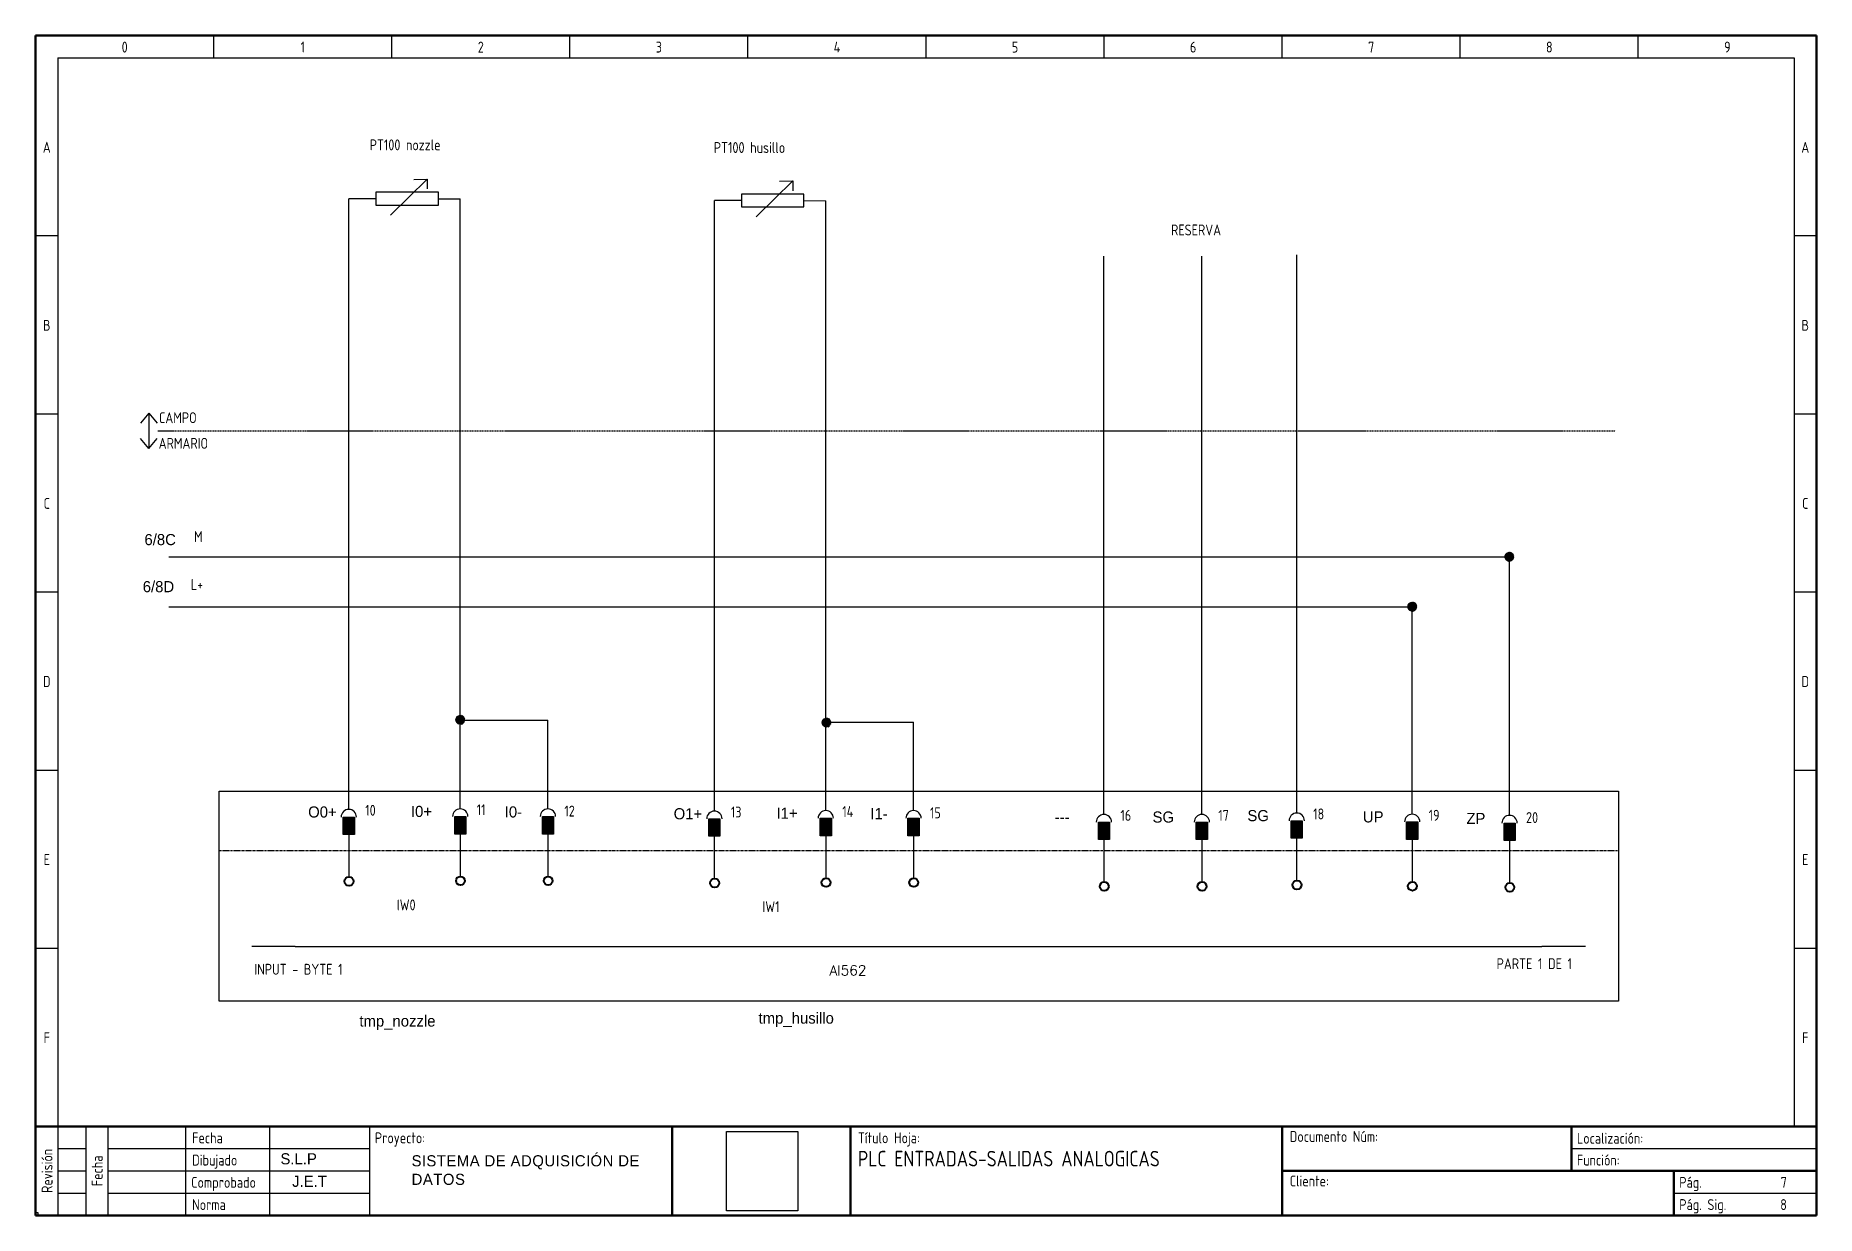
# Model space of a CAD drawing. Header units: millimetres. Extents: x 0 to 400, y 0 to 265.
import ezdxf
from ezdxf.enums import TextEntityAlignment as Align

# ---------------------------------------------------------------- set-up
doc = ezdxf.new("R2010")
doc.units = ezdxf.units.MM
for name, pattern in [('Caddy_Solid', [0]), ('SOS_MLINK', [0.375, 0.25, -0.125]), ('SOSED_PE', [0.75, 0.5, -0.125, 0, -0.125])]:
    doc.linetypes.add(name, pattern=pattern)
doc.layers.add('Caddy_1', color=7, linetype='Continuous', lineweight=25)
doc.styles.add('Caddy_Vectorfont1p', font='isocp___.ttf', dxfattribs={"width": 0.9})
doc.styles.add('LABEL', font='simplex.shx')
picture_1 = doc.add_image_def('image1.jpg', size_in_pixel=(300, 335))
picture_2 = doc.add_image_def('image2.jpg', size_in_pixel=(300, 335))

# ---------------------------------------------------------------- blocks, each defined once
blk = doc.blocks.new('Blk3')
at = {"layer": 'Caddy_1', "linetype": 'Caddy_Solid', "lineweight": 50}
for p, q in [((10, 30), (410, 30)), ((153, 30), (153, 10)), ((193, 30), (193, 10)), ((290, 30), (290, 10)), ((355, 20), (355, 30)), ((290, 20), (410, 20)), ((378, 10), (378, 20)), ((410, 10), (10, 10))]:
    blk.add_line(p, q, dxfattribs=at)
at = {"layer": 'Caddy_1', "linetype": 'Caddy_Solid', "lineweight": 25}
for p, q in [((10, 30), (15, 30)), ((15, 30), (15, 10)), ((21.25, 30), (21.25, 10)), ((26.25, 30), (26.25, 10)), ((43.75, 10), (43.75, 30)), ((62.5, 30), (62.5, 10)), ((85, 30), (85, 10)), ((15, 25), (21.25, 25)), ((26.25, 25), (85, 25)), ((355, 25), (410, 25)), ((15, 20), (21.25, 20)), ((26.25, 20), (85, 20)), ((15, 15), (21.25, 15)), ((26.25, 15), (85, 15)), ((378, 15), (410, 15))]:
    blk.add_line(p, q, dxfattribs=at)
at = {"layer": 'Caddy_1', "lineweight": 25, "style": 'Caddy_Vectorfont1p', "width": 0.9}
for s, p in [('Fecha', (45.15, 26.2)), ('Proyecto:', (86.2, 26.2)), ('Título Hoja:', (194.7, 26.2)), ('Documento Núm:', (291.7, 26.5)), ('Localización:', (356.2, 26.1)), ('Dibujado', (45.15, 21.2)), ('Función:', (356.2, 21.2)), ('Comprobado', (44.94, 16.2)), ('Cliente:', (291.7, 16.5)), ('Pág.', (379.2, 16.2)), ('Norma', (45.15, 11.2)), ('Pág. Sig.', (379.2, 11.2))]:
    blk.add_text(s, height=2.45, dxfattribs=at).set_placement(p)
for s, p in [('Revisión', (13.8, 20)), ('Fecha', (25.05, 20))]:
    blk.add_text(s, height=2.45, rotation=90, dxfattribs=at).set_placement(p, align=Align.CENTER)
blk = doc.blocks.new('Blk4')
at = {"layer": 'Caddy_1', "linetype": 'Caddy_Solid', "lineweight": 50}
for p, q in [((10, 10), (10, 275)), ((10, 275), (410, 275)), ((410, 275), (410, 10))]:
    blk.add_line(p, q, dxfattribs=at)
at = {"layer": 'Caddy_1', "linetype": 'Caddy_Solid', "lineweight": 25}
for p, q in [((50, 270), (50, 275)), ((90, 270), (90, 275)), ((130, 270), (130, 275)), ((170, 270), (170, 275)), ((210, 270), (210, 275)), ((250, 270), (250, 275)), ((290, 270), (290, 275)), ((330, 270), (330, 275)), ((370, 270), (370, 275)), ((15, 270), (15, 30)), ((15, 270), (405, 270)), ((405, 270), (405, 30)), ((15, 230), (10, 230)), ((410, 230), (405, 230)), ((15, 190), (10, 190)), ((410, 190), (405, 190)), ((15, 150), (10, 150)), ((410, 150), (405, 150)), ((10, 110), (15, 110)), ((405, 110), (410, 110)), ((10, 70), (15, 70)), ((405, 70), (410, 70))]:
    blk.add_line(p, q, dxfattribs=at)
at = {"layer": 'Caddy_1', "lineweight": 25, "style": 'Caddy_Vectorfont1p', "width": 0.9}
for s, p in [('0', (30, 271.2)), ('1', (70, 271.2)), ('2', (110, 271.2)), ('3', (150, 271.2)), ('4', (190, 271.2)), ('5', (230, 271.2)), ('6', (270, 271.2)), ('7', (310, 271.2)), ('8', (350, 271.2)), ('9', (390, 271.2)), ('A', (12.5, 248.7)), ('A', (407.5, 248.7)), ('B', (12.5, 208.7)), ('B', (407.5, 208.7)), ('C', (12.5, 168.7)), ('C', (407.5, 168.7)), ('D', (12.5, 128.7)), ('D', (407.5, 128.7)), ('E', (12.5, 88.7)), ('E', (407.5, 88.7)), ('F', (12.5, 48.7)), ('F', (407.5, 48.7))]:
    blk.add_text(s, height=2.45, dxfattribs=at).set_placement(p, align=Align.CENTER)

msp = doc.modelspace()

# ---------------------------------------------------------------- hatches: boundary and pattern name
at = {"linetype": 'Continuous'}
for points in [[(69.08, 89.41), (71.58, 89.41), (71.58, 85.48), (69.08, 85.48)], [(94.11, 89.53), (96.61, 89.53), (96.61, 85.6), (94.11, 85.6)], [(113.81, 89.53), (116.31, 89.53), (116.31, 85.6), (113.81, 85.6)], [(151.19, 89.01), (153.69, 89.01), (153.69, 85.08), (151.19, 85.08)], [(176.22, 89.13), (178.72, 89.13), (178.72, 85.2), (176.22, 85.2)], [(195.92, 89.13), (198.42, 89.13), (198.42, 85.2), (195.92, 85.2)], [(238.7, 88.27), (241.2, 88.27), (241.2, 84.34), (238.7, 84.34)], [(260.69, 88.27), (263.19, 88.27), (263.19, 84.34), (260.69, 84.34)], [(282, 88.59), (284.5, 88.59), (284.5, 84.67), (282, 84.67)], [(307.94, 88.31), (310.44, 88.31), (310.44, 84.38), (307.94, 84.38)], [(329.81, 88.07), (332.32, 88.07), (332.32, 84.14), (329.81, 84.14)]]:
    msp.add_hatch(color=256, dxfattribs=at).paths.add_polyline_path(points)
at = {"layer": 'Caddy_1'}
h = msp.add_hatch(dxfattribs=at)
h.set_pattern_fill('_USER', color=256, scale=0.1, angle=28.6479, style=0, double=1, pattern_type=0)
h.set_pattern_definition([(28.64789, (126.02188, -114.62153), (-0.047942554, 0.087758256), []), (118.64789, (126.02188, -114.62153), (-0.087758256, -0.047942554), [])])
edge = h.paths.add_edge_path(flags=0)
edge.add_arc((331.02, 147.88), 1, 0, 360)
h = msp.add_hatch(dxfattribs=at)
h.set_pattern_fill('_USER', color=256, scale=0.1, angle=28.6479, style=0, double=1, pattern_type=0)
h.set_pattern_definition([(28.64789, (104.2168, -125.80778), (-0.047942554, 0.087758256), []), (118.64789, (104.2168, -125.80778), (-0.087758256, -0.047942554), [])])
edge = h.paths.add_edge_path(flags=0)
edge.add_arc((309.22, 136.69), 1, 0, 360)
h = msp.add_hatch(dxfattribs=at)
h.set_pattern_fill('_USER', color=256, scale=0.1, angle=28.6479, style=0, double=1, pattern_type=0)
h.set_pattern_definition([(28.64789, (-109.62175, -151.23707), (-0.047942554, 0.087758256), []), (118.64789, (-109.62175, -151.23707), (-0.087758256, -0.047942554), [])])
edge = h.paths.add_edge_path(flags=0)
edge.add_arc((95.38, 111.26), 1, 0, 360)
h = msp.add_hatch(dxfattribs=at)
h.set_pattern_fill('_USER', color=256, scale=0.1, angle=28.6479, style=0, double=1, pattern_type=0)
h.set_pattern_definition([(28.64789, (-27.36961, -151.85551), (-0.047942554, 0.087758256), []), (118.64789, (-27.36961, -151.85551), (-0.087758256, -0.047942554), [])])
edge = h.paths.add_edge_path(flags=0)
edge.add_arc((177.63, 110.64), 1, 0, 360)

# ---------------------------------------------------------------- linework, layer by layer
at = {"color": 7}
for p, q in [((79.71, 224.6), (87.92, 232.7)), ((84.93, 232.6), (87.92, 232.7)), ((87.92, 232.7), (87.92, 232.7)), ((87.92, 232.7), (87.92, 230.49)), ((161.83, 224.2), (170.04, 232.3)), ((167.05, 232.21), (170.04, 232.3)), ((170.04, 232.3), (170.04, 232.3)), ((170.04, 232.3), (170.04, 230.09)), ((76.43, 228.3), (70.33, 228.28)), ((90.44, 228.3), (95.36, 228.26, 1)), ((158.55, 227.9), (152.44, 227.88)), ((172.56, 227.9), (177.47, 227.86, 1)), ((95.36, 111.14), (115.06, 111.14)), ((177.47, 110.74), (197.17, 110.74))]:
    msp.add_line(p, q, dxfattribs=at)
at = {"linetype": 'Continuous'}
for p, q in [((70.33, 95.3, 1), (70.33, 228.28, 1)), ((95.36, 95.42, 1), (95.36, 228.26, 1)), ((152.44, 94.9, 1), (152.44, 227.88, 1)), ((177.47, 95.02, 1), (177.47, 227.86, 1)), ((239.95, 94.16, 1), (239.95, 215.36, 1)), ((261.94, 94.16, 1), (261.94, 215.36, 1)), ((283.25, 94.49, 1), (283.25, 215.69, 1)), ((25.42, 180.12), (23.53, 177.85)), ((25.42, 180.12), (25.42, 172.2)), ((25.42, 180.12), (27.3, 177.85)), ((25.42, 172.18), (23.53, 174.45)), ((25.42, 172.18), (27.3, 174.45)), ((29.88, 147.88), (331.06, 147.88, 1)), ((331.06, 93.96, 1), (331.06, 147.88, 1)), ((29.88, 136.63), (309.19, 136.63, 1)), ((309.19, 94.2, 1), (309.19, 136.63, 1)), ((115.06, 95.42, 1), (115.06, 111.14, 1)), ((197.17, 95.02, 1), (197.17, 110.74, 1)), ((70.33, 91.13, 1), (70.33, 95.3, 1)), ((95.36, 91.25, 1), (95.36, 95.42, 1)), ((115.06, 91.25, 1), (115.06, 95.42, 1)), ((152.44, 90.73, 1), (152.44, 94.9, 1)), ((177.47, 90.85, 1), (177.47, 95.02, 1)), ((197.17, 90.85, 1), (197.17, 95.02, 1)), ((239.95, 89.99, 1), (239.95, 94.16, 1)), ((261.94, 89.99, 1), (261.94, 94.16, 1)), ((283.25, 90.31, 1), (283.25, 94.49, 1)), ((309.19, 90.03, 1), (309.19, 94.2, 1)), ((331.06, 89.79, 1), (331.06, 93.96, 1)), ((70.38, 75.97, 1), (70.38, 85.48, 1)), ((95.41, 76.09, 1), (95.41, 85.6, 1)), ((115.11, 76.09, 1), (115.11, 85.6, 1)), ((152.5, 75.58, 1), (152.5, 85.08, 1)), ((177.53, 75.7, 1), (177.53, 85.2, 1)), ((197.23, 75.7, 1), (197.23, 85.2, 1)), ((240.01, 74.83, 1), (240.01, 84.34, 1)), ((261.99, 74.83, 1), (261.99, 84.34, 1)), ((283.3, 75.16, 1), (283.3, 84.66, 1)), ((309.24, 74.87, 1), (309.24, 84.38, 1)), ((331.12, 74.63, 1), (331.12, 84.14, 1)), ((58.3, 60.3, 1), (48.51, 60.3, 1)), ((58.3, 60.3, 1), (338.3, 60.3, 1)), ((348.08, 60.3, 2), (338.3, 60.3, 2))]:
    msp.add_line(p, q, dxfattribs=at)
at = {"linetype": 'SOS_MLINK'}
msp.add_line((27.46, 176.15), (354.84, 176.15), dxfattribs=at)
at = {"linetype": 'SOSED_PE'}
msp.add_line((41.17, 81.88), (355.51, 81.88), dxfattribs=at)
at = {"color": 7}
for points in [[(76.43, 229.75), (76.43, 226.85), (90.44, 226.85), (90.44, 229.75)], [(158.55, 229.35), (158.55, 226.45), (172.56, 226.45), (172.56, 229.35)]]:
    msp.add_lwpolyline(points, close=True, dxfattribs=at)
at = {"linetype": 'Continuous'}
for points in [[(41.17, 95.23), (355.51, 95.23), (355.51, 48.06), (41.17, 48.06)], [(69.08, 89.41), (71.58, 89.41), (71.58, 85.48), (69.08, 85.48)], [(94.11, 89.53), (96.61, 89.53), (96.61, 85.6), (94.11, 85.6)], [(113.81, 89.53), (116.31, 89.53), (116.31, 85.6), (113.81, 85.6)], [(151.19, 89.01), (153.69, 89.01), (153.69, 85.08), (151.19, 85.08)], [(176.22, 89.13), (178.72, 89.13), (178.72, 85.2), (176.22, 85.2)], [(195.92, 89.13), (198.42, 89.13), (198.42, 85.2), (195.92, 85.2)], [(238.7, 88.27), (241.2, 88.27), (241.2, 84.34), (238.7, 84.34)], [(260.69, 88.27), (263.19, 88.27), (263.19, 84.34), (260.69, 84.34)], [(282, 88.59), (284.5, 88.59), (284.5, 84.67), (282, 84.67)], [(307.94, 88.31), (310.44, 88.31), (310.44, 84.38), (307.94, 84.38)], [(329.81, 88.07), (332.32, 88.07), (332.32, 84.14), (329.81, 84.14)]]:
    msp.add_lwpolyline(points, close=True, dxfattribs=at)
for centre in [(70.33, 89.41, 1), (95.36, 89.53, 1), (115.06, 89.53, 1), (152.44, 89.01, 1), (177.47, 89.13, 1), (197.17, 89.13, 1), (239.95, 88.27, 1), (261.94, 88.27, 1), (283.25, 88.59, 1), (309.19, 88.31, 1), (331.06, 88.07, 1)]:
    msp.add_arc(centre, 1.72, 0, 180, dxfattribs=at)
at = {"layer": 'Caddy_1', "lineweight": 40}
for centre in [(95.41, 75.09, 1), (115.11, 75.09, 1), (70.38, 74.97, 1), (152.5, 74.58, 1), (177.53, 74.7, 1), (197.23, 74.7, 1), (240.01, 73.83, 1), (261.99, 73.83, 1), (283.3, 74.16, 1), (309.24, 73.87, 1), (331.12, 73.63, 1)]:
    msp.add_circle(centre, 1, dxfattribs=at)

# ---------------------------------------------------------------- block references
at = {"layer": 'Caddy_1'}
for name in ['Blk4', 'Blk3']:
    msp.add_blockref(name, (-10.02, -10.07), dxfattribs=at)

# ---------------------------------------------------------------- texts
at = {"char_height": 2.5, "attachment_point": 1}
for s, insert, width in [('{6/8C}', (24.42, 152.98), 12.5931), ('{6/8D}', (24.04, 142.41), 12.5931), ('{O0+ }', (61.19, 91.8), 6.678), ('{I0+}', (84.28, 91.92), 26.6281), ('{I0-}', (105.35, 91.81), 30.6652), ('{O1+ }', (143.3, 91.4), 6.678), ('{I1+}', (166.39, 91.52), 26.6281), ('{I1-}', (187.47, 91.41), 30.6652), ('{---}', (228.87, 90.66), 26.6281), ('{SG}', (250.86, 90.66), 26.6281), ('{SG}', (272.17, 90.98), 26.6281), ('{UP}', (298.11, 90.7), 26.6281), ('{ZP}', (321.36, 90.34), 30.6652), ('{tmp_nozzle}', (72.7, 44.85), 27.0859), ('{tmp_husillo}', (162.37, 45.5), 27.0859), ('{\\C5;S.L.P}', (54.97, 13.9), 20.0109), ('{\\C5;\\T1.05;SISTEMA DE ADQUISICIÓN DE DATOS}', (84.43, 13.45), 51.3134), ('{\\C5;J.E.T}', (57.6, 8.84), 20.0109)]:
    msp.add_mtext(s, dxfattribs=dict(at, insert=insert, width=width))
at = {"linetype": 'Continuous', "insert": (178.3, 56.1), "char_height": 2.25, "width": 42.9657, "attachment_point": 1, "style": 'LABEL'}
msp.add_mtext('{AI562}', dxfattribs=at)
at = {"layer": 'Caddy_1', "lineweight": 25, "style": 'Caddy_Vectorfont1p', "width": 0.9}
for s, p in [('PT100 nozzle', (75.02, 239.17)), ('PT100 husillo', (152.32, 238.57)), ('RESERVA', (255.02, 220.05)), ('CAMPO', (27.69, 177.88)), ('ARMARIO', (27.61, 172.13)), ('M', (35.56, 151.19)), ('L+', (34.84, 140.42)), ('10', (74.02, 89.7)), ('11', (99.05, 89.82)), ('12', (118.75, 89.53, 1)), ('13', (156.14, 89.3)), ('14', (181.17, 89.42)), ('15', (200.87, 89.13, 1)), ('16', (243.65, 88.56)), ('17', (265.63, 88.56)), ('18', (286.94, 88.88)), ('19', (312.88, 88.59)), ('20', (334.76, 88.07, 1)), ('IW0', (81.12, 68.45)), ('IW1', (163.24, 68.05)), ('INPUT - BYTE 1', (49.11, 53.99)), ('PARTE 1 DE 1', (328.15, 55.24))]:
    msp.add_text(s, height=2.45, dxfattribs=at).set_placement(p)
at = {"layer": 'Caddy_1', "color": 5, "lineweight": 25, "true_color": 0x0000ff, "style": 'Caddy_Vectorfont1p', "width": 0.9}
msp.add_text('PLC ENTRADAS-SALIDAS ANALOGICAS', height=3.5, dxfattribs=at).set_placement((184.68, 10.93, -1))
for s, p in [('7', (393.35, 6.13, -1)), ('8', (393.35, 1.13, -1))]:
    msp.add_text(s, height=2.45, dxfattribs=at).set_placement(p, align=Align.RIGHT)

# ---------------------------------------------------------------- pictures from other files: only their frames are drawn
image = msp.add_image(picture_2, insert=(155.16, 0.93), size_in_units=(16.01, 17.87))
image.dxf.flags = 7
image = msp.add_image(picture_1, insert=(0, 0), size_in_units=(0.507, 0.566))
image.dxf.flags = 7

doc.saveas('drawing.dxf')
